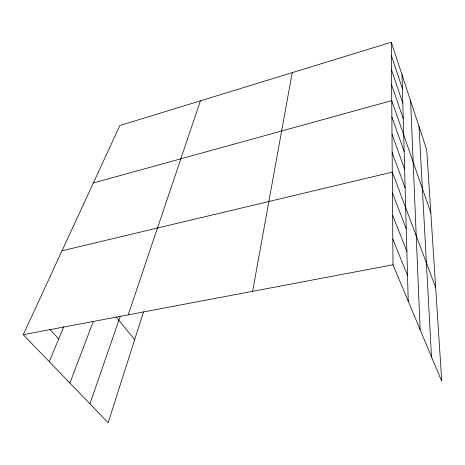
<?xml version="1.0" encoding="UTF-8"?>
<svg xmlns="http://www.w3.org/2000/svg" width="465" height="465" viewBox="0 0 465 465"><rect width="100%" height="100%" fill="white"/><g stroke="black" fill="none" stroke-linecap="round" stroke-linejoin="round"><path stroke-width="0.7" d="M252.605 291.322L292.2 72.65M143.534 311.812L108.171 422.766L23.25 334.69L119.871 125.544L391.309 42.234L426.731 149.864L441.75 381.3L392.995 264.783L391.309 42.234M128.195 314.846L200.403 100.824M89.902 403.818L120.296 316.229M69.913 383.084L93.337 321.35M49.278 361.683L63.845 326.564M93.337 182.972L391.751 100.614L430.805 212.668M62.025 250.757L392.291 172.114L435.664 287.515M23.25 334.69L392.995 264.783M49.912 329.394L58.706 338.944M116.204 317.043L134.664 339.636M392.803 239.132L407.532 275.449M392.623 215.254L406.875 251.385M392.454 192.963L406.253 228.856M392.146 152.567L405.131 187.86M392.007 134.199L404.62 169.155M391.873 116.913L404.137 151.509M391.629 84.77L403.236 118.592M391.518 69.802L402.812 103.218M391.408 55.643L402.411 88.652M419.006 126.393L431.497 356.795M410.618 100.911L420.133 329.633M402.033 74.824L408.241 301.21"/></g></svg>
